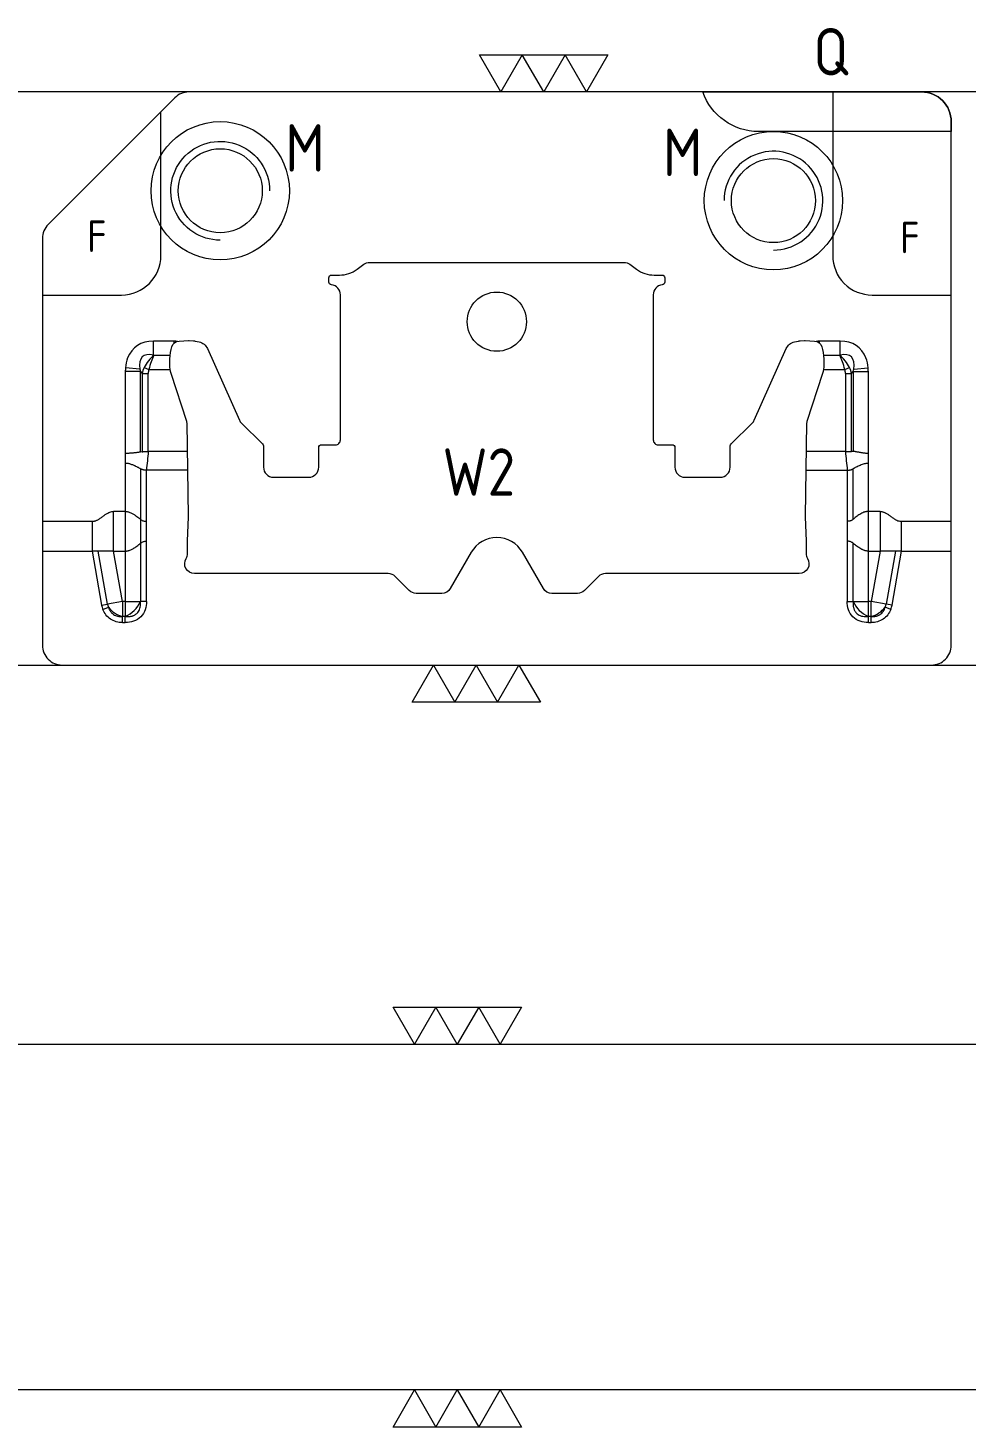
# Model space of a CAD drawing. Header units: millimetres. Extents: x 102521 to 102970, y 653 to 942.
# Drawn here: x 102758.4 to 102853.4, y 799.6 to 941.2 of the extents above; entities that cross this region are included whole.
import ezdxf
from ezdxf.enums import TextEntityAlignment as Align

# ---------------------------------------------------------------- set-up
doc = ezdxf.new("R2010")
doc.units = ezdxf.units.MM
doc.linetypes.add('$TD_AUDIT_GENERATED_(575F8F)', pattern=[0])
doc.linetypes.add('HIDDEN', pattern=[0])
for name, color, linetype in [('DIE_P', 2, 'Continuous'), ('DIE_P_O', 1, '$TD_AUDIT_GENERATED_(575F8F)'), ('DIM', 4, 'Continuous'), ('PRESS', 3, 'Continuous'), ('TEXT', 4, 'Continuous')]:
    doc.layers.add(name, color=color, linetype=linetype)
doc.styles.add('gbenor', font='gbenor.shx', dxfattribs={"bigfont": 'gbcbig.shx'})
doc.styles.get("Standard").update_dxf_attribs({"font": 'txt.shx', "width": 0.85, "bigfont": 'ctxt.shx'})
doc.dimstyles.new('T-2-WX', dxfattribs={"dimtxt": 2, "dimasz": 2, "dimexe": 0.5, "dimexo": 0.5, "dimgap": 0.5, "dimtad": 1, "dimtxsty": 'Standard', "dimblk": 'OPEN30', "dimcen": 0, "dimazin": 3, "dimtfac": 1, "dimtmove": 0, "dimatfit": 3, "dimldrblk": 'OPEN30', "dimlwd": -1, "dimlwe": -1})

# ---------------------------------------------------------------- blocks, each defined once
blk = doc.blocks.new('*D7579')
at = {"layer": 'Defpoints', "color": 0}
for p in [(102653.87, 934.72), (102949.87, 876.72), (102954.87, 876.72)]:
    blk.add_point(p, dxfattribs=at)
at = {"layer": 'DIM', "color": 0}
blk.add_line((102950.37, 876.72), (102958.12, 876.72), dxfattribs=at)
at = {"layer": 'DIM', "color": 0, "lineweight": 5, "insert": (102956.74, 878.22), "char_height": 2, "attachment_point": 5}
blk.add_mtext('58', dxfattribs=at)
blk = doc.blocks.new('_Open30')
blk = doc.blocks.new('*D7582')
at = {"layer": 'Defpoints', "color": 0}
for p in [(102653.87, 934.72), (102949.87, 876.72), (102949.87, 871.72)]:
    blk.add_point(p, dxfattribs=at)
at = {"layer": 'DIM', "color": 0}
blk.add_line((102949.87, 876.22), (102949.87, 866.85), dxfattribs=at)
at = {"layer": 'DIM', "color": 0, "lineweight": 5, "insert": (102948.37, 869.04), "char_height": 2, "attachment_point": 5, "rotation": 90}
blk.add_mtext('296', dxfattribs=at)

msp = doc.modelspace()

# ---------------------------------------------------------------- linework, layer by layer
at = {"layer": 'DIE_P', "linetype": 'Continuous', "lineweight": 5}
for p, q in [((102772.867, 909.501), (102771.104, 909.501)), ((102771.104, 908.087), (102771.104, 909.501)), ((102772.867, 909.501), (102771.104, 909.501)), ((102771.104, 908.087), (102771.104, 909.501)), ((102773.196, 909.501), (102772.867, 909.501)), ((102773.196, 909.501), (102772.867, 909.501)), ((102773.196, 909.3), (102773.196, 909.501)), ((102773.196, 909.3), (102773.196, 909.501)), ((102838.867, 909.501), (102838.538, 909.501)), ((102838.538, 909.3), (102838.538, 909.501)), ((102838.867, 909.501), (102838.538, 909.501)), ((102838.538, 909.3), (102838.538, 909.501)), ((102840.629, 909.501), (102838.867, 909.501)), ((102840.629, 909.501), (102838.867, 909.501)), ((102840.629, 908.087), (102840.629, 909.501)), ((102840.629, 908.087), (102840.629, 909.501)), ((102771.104, 908.087), (102772.79, 908.087)), ((102771.13, 908.056), (102771.104, 908.087)), ((102771.104, 908.087), (102772.79, 908.087)), ((102771.13, 908.056), (102771.104, 908.087)), ((102772.786, 908.056), (102771.13, 908.056)), ((102772.786, 908.056), (102771.13, 908.056)), ((102838.944, 908.087), (102840.629, 908.087)), ((102838.944, 908.087), (102840.629, 908.087)), ((102840.604, 908.056), (102838.947, 908.056)), ((102840.604, 908.056), (102838.947, 908.056)), ((102840.629, 908.087), (102840.604, 908.056)), ((102840.629, 908.087), (102840.604, 908.056)), ((102768.256, 906.415), (102768.256, 898.134)), ((102769.788, 906.415), (102768.256, 906.415)), ((102768.256, 906.415), (102768.256, 898.134)), ((102769.788, 906.415), (102768.256, 906.415)), ((102769.738, 906.677), (102768.272, 906.801)), ((102769.738, 906.677), (102768.272, 906.801)), ((102769.788, 898.278), (102769.788, 906.415)), ((102769.788, 906.415), (102769.957, 906.213)), ((102769.788, 898.278), (102769.788, 906.415)), ((102769.788, 906.415), (102769.957, 906.213)), ((102770.16, 906.838), (102770.647, 906.642)), ((102770.16, 906.838), (102770.647, 906.642)), ((102770.647, 906.642), (102772.794, 906.642)), ((102770.647, 906.642), (102772.794, 906.642)), ((102838.94, 906.642), (102841.087, 906.642)), ((102838.94, 906.642), (102841.087, 906.642)), ((102841.087, 906.642), (102841.573, 906.838)), ((102841.087, 906.642), (102841.573, 906.838)), ((102841.776, 906.213), (102841.945, 906.415)), ((102841.776, 906.213), (102841.945, 906.415)), ((102841.945, 906.415), (102843.478, 906.415)), ((102841.945, 906.415), (102841.945, 898.336)), ((102841.945, 906.415), (102843.478, 906.415)), ((102841.945, 906.415), (102841.945, 898.336)), ((102841.995, 906.677), (102843.462, 906.801)), ((102841.995, 906.677), (102843.462, 906.801)), ((102843.478, 898.134), (102843.478, 906.415)), ((102843.478, 898.134), (102843.478, 906.415)), ((102769.957, 906.213), (102769.957, 898.306)), ((102769.957, 906.213), (102770.57, 906.213)), ((102769.957, 906.213), (102769.957, 898.306)), ((102769.957, 906.213), (102770.57, 906.213)), ((102770.57, 898.346), (102770.57, 906.213)), ((102770.57, 898.346), (102770.57, 906.213)), ((102841.163, 906.213), (102841.776, 906.213)), ((102841.163, 906.213), (102841.163, 898.346)), ((102841.163, 906.213), (102841.776, 906.213)), ((102841.163, 906.213), (102841.163, 898.346)), ((102841.776, 898.346), (102841.776, 906.213)), ((102841.776, 898.346), (102841.776, 906.213)), ((102768.256, 898.134), (102768.256, 897.134)), ((102768.256, 898.134), (102768.256, 897.134)), ((102769.957, 898.306), (102769.788, 898.278)), ((102769.957, 898.306), (102769.788, 898.278)), ((102841.945, 898.336), (102841.776, 898.346)), ((102841.945, 898.336), (102841.776, 898.346)), ((102843.478, 897.134), (102843.478, 898.134)), ((102843.478, 897.134), (102843.478, 898.134)), ((102768.256, 897.134), (102768.256, 892.262)), ((102768.256, 897.134), (102768.256, 892.262)), ((102769.788, 896.588), (102769.788, 891.477)), ((102769.788, 896.588), (102769.788, 891.477)), ((102770.401, 891.262), (102770.401, 896.434)), ((102770.401, 891.262), (102770.401, 896.434)), ((102841.333, 896.434), (102841.333, 891.262)), ((102841.333, 896.434), (102841.333, 891.262)), ((102841.946, 891.477), (102841.946, 896.588)), ((102841.946, 891.477), (102841.946, 896.588)), ((102843.478, 892.262), (102843.478, 897.134)), ((102843.478, 892.262), (102843.478, 897.134)), ((102767.065, 888.252), (102767.065, 892.262)), ((102768.256, 892.262), (102767.065, 892.262)), ((102767.065, 888.252), (102767.065, 892.262)), ((102768.256, 892.262), (102767.065, 892.262)), ((102768.256, 892.262), (102768.256, 888.252)), ((102768.256, 892.262), (102768.256, 888.252)), ((102844.668, 892.262), (102843.478, 892.262)), ((102843.478, 888.252), (102843.478, 892.262)), ((102844.668, 892.262), (102843.478, 892.262)), ((102843.478, 888.252), (102843.478, 892.262)), ((102844.668, 892.262), (102844.668, 888.252)), ((102844.668, 892.262), (102844.668, 888.252)), ((102764.887, 891.262), (102759.867, 891.262)), ((102764.887, 891.262), (102760.867, 891.262)), ((102769.788, 891.477), (102769.788, 889.037)), ((102769.788, 891.477), (102769.788, 889.037)), ((102770.401, 889.252), (102770.401, 891.262)), ((102770.401, 889.252), (102770.401, 891.262)), ((102841.333, 891.262), (102841.333, 889.252)), ((102841.333, 891.262), (102841.333, 889.252)), ((102851.867, 891.262), (102846.846, 891.262)), ((102759.867, 888.252), (102764.887, 888.252)), ((102760.867, 888.252), (102764.887, 888.252)), ((102764.887, 888.252), (102765.85, 882.791)), ((102764.887, 888.252), (102765.85, 882.791)), ((102766.454, 882.897), (102765.512, 888.24)), ((102766.454, 882.897), (102765.512, 888.24)), ((102767.962, 883.163), (102767.065, 888.252)), ((102767.065, 888.252), (102768.256, 888.252)), ((102767.962, 883.163), (102767.065, 888.252)), ((102767.065, 888.252), (102768.256, 888.252)), ((102768.256, 888.252), (102768.256, 883.163)), ((102768.256, 888.252), (102768.256, 883.163)), ((102769.788, 889.037), (102769.788, 883.163)), ((102769.788, 889.037), (102769.788, 883.163)), ((102770.401, 883.163), (102770.401, 889.252)), ((102770.401, 883.163), (102770.401, 889.252)), ((102841.333, 889.252), (102841.333, 883.163)), ((102841.333, 889.252), (102841.333, 883.163)), ((102841.946, 883.163), (102841.946, 889.037)), ((102841.946, 883.163), (102841.946, 889.037)), ((102843.478, 888.252), (102844.668, 888.252)), ((102843.478, 883.163), (102843.478, 888.252)), ((102843.478, 888.252), (102844.668, 888.252)), ((102843.478, 883.163), (102843.478, 888.252)), ((102844.668, 888.252), (102843.771, 883.163)), ((102844.668, 888.252), (102843.771, 883.163)), ((102846.222, 888.24), (102845.28, 882.897)), ((102846.222, 888.24), (102845.28, 882.897)), ((102845.883, 882.791), (102846.846, 888.252)), ((102845.883, 882.791), (102846.846, 888.252)), ((102846.846, 888.252), (102851.867, 888.252)), ((102765.85, 882.791), (102766.454, 882.897)), ((102765.85, 882.791), (102766.454, 882.897)), ((102765.978, 882.35), (102766.545, 882.582)), ((102765.978, 882.35), (102766.545, 882.582)), ((102767.962, 883.163), (102766.454, 882.897)), ((102767.962, 883.163), (102766.454, 882.897)), ((102768.256, 883.163), (102767.962, 883.163)), ((102767.962, 883.163), (102767.962, 881.631)), ((102768.256, 883.163), (102767.962, 883.163)), ((102767.962, 883.163), (102767.962, 881.631)), ((102768.256, 883.163), (102769.788, 883.163)), ((102768.256, 883.163), (102768.256, 881.631)), ((102768.256, 883.163), (102769.788, 883.163)), ((102768.256, 883.163), (102768.256, 881.631)), ((102770.401, 883.163), (102769.788, 883.163)), ((102770.401, 883.163), (102769.788, 883.163)), ((102770.401, 883.163), (102769.788, 883.163)), ((102770.401, 883.163), (102769.788, 883.163)), ((102770.401, 883.163), (102770.401, 883.163)), ((102770.401, 883.163), (102770.401, 883.163)), ((102841.333, 883.163), (102841.946, 883.163)), ((102841.333, 883.163), (102841.333, 883.163)), ((102841.333, 883.163), (102841.946, 883.163)), ((102841.333, 883.163), (102841.946, 883.163)), ((102841.333, 883.163), (102841.333, 883.163)), ((102841.333, 883.163), (102841.946, 883.163)), ((102841.946, 883.163), (102843.478, 883.163)), ((102841.946, 883.163), (102843.478, 883.163)), ((102843.771, 883.163), (102843.478, 883.163)), ((102843.478, 881.631), (102843.478, 883.163)), ((102843.771, 883.163), (102843.478, 883.163)), ((102843.478, 881.631), (102843.478, 883.163)), ((102845.28, 882.897), (102843.771, 883.163)), ((102843.771, 881.631), (102843.771, 883.163)), ((102845.28, 882.897), (102843.771, 883.163)), ((102843.771, 881.631), (102843.771, 883.163)), ((102845.756, 882.35), (102845.189, 882.582)), ((102845.756, 882.35), (102845.189, 882.582)), ((102845.883, 882.791), (102845.28, 882.897)), ((102845.883, 882.791), (102845.28, 882.897)), ((102768.256, 881.631), (102767.962, 881.631)), ((102767.962, 881.018), (102767.962, 881.631)), ((102767.962, 881.018), (102767.962, 881.631)), ((102768.256, 881.631), (102767.962, 881.631)), ((102767.962, 881.018), (102767.962, 881.631)), ((102767.962, 881.018), (102767.962, 881.631)), ((102767.962, 881.018), (102768.256, 881.018)), ((102767.962, 881.018), (102768.256, 881.018)), ((102768.256, 881.018), (102768.256, 881.631)), ((102768.256, 881.018), (102768.256, 881.631)), ((102768.256, 881.018), (102768.256, 881.631)), ((102768.256, 881.018), (102768.256, 881.631)), ((102768.256, 881.018), (102768.256, 881.018)), ((102768.256, 881.018), (102768.256, 881.018)), ((102843.477, 881.018), (102843.477, 881.631)), ((102843.477, 881.018), (102843.477, 881.631)), ((102843.477, 881.018), (102843.478, 881.018)), ((102843.477, 881.018), (102843.478, 881.018)), ((102843.771, 881.631), (102843.478, 881.631)), ((102843.478, 881.018), (102843.478, 881.631)), ((102843.478, 881.018), (102843.478, 881.631)), ((102843.771, 881.631), (102843.478, 881.631)), ((102843.478, 881.018), (102843.771, 881.018)), ((102843.478, 881.018), (102843.771, 881.018)), ((102843.771, 881.018), (102843.771, 881.631)), ((102843.771, 881.018), (102843.771, 881.631)), ((102843.772, 881.018), (102843.772, 881.631)), ((102843.772, 881.018), (102843.772, 881.631))]:
    msp.add_line(p, q, dxfattribs=at)
at = {"layer": 'DIE_P', "color": 1, "linetype": 'Continuous', "lineweight": 5, "ltscale": 10}
msp.add_lwpolyline([(102759.867, 919.894), (102759.867, 878.722, 0.4142136), (102761.867, 876.722), (102849.867, 876.722, 0.4142136), (102851.867, 878.722), (102851.867, 931.722, 0.4142136), (102848.867, 934.722), (102774.695, 934.722, 0.1989124), (102773.281, 934.137), (102760.452, 921.308, 0.1989124)], format="xyb", close=True, dxfattribs=at)
at = {"layer": 'DIE_P', "color": 7, "lineweight": 5}
msp.add_lwpolyline([(102826.709, 934.722), (102848.867, 934.722, -0.4142136), (102851.867, 931.722), (102851.867, 930.719), (102832.367, 930.719, -0.318007)], format="xyb", close=True, dxfattribs=at)
at = {"layer": 'DIE_P', "color": 94, "linetype": 'Continuous', "lineweight": 5}
for points in [[(102851.867, 914.171), (102851.867, 931.722, 0.4142136), (102848.867, 934.722), (102839.867, 934.722), (102839.867, 918.171, 0.4142136), (102843.867, 914.171), (102851.867, 914.171)], [(102759.867, 914.171), (102767.867, 914.171, 0.4142135), (102771.867, 918.171), (102771.867, 932.722), (102760.452, 921.308, 0.1989124), (102759.867, 919.894), (102759.867, 914.171)]]:
    msp.add_lwpolyline(points, format="xyb", dxfattribs=at)
at = {"layer": 'DIE_P', "lineweight": 5}
for points in [[(102777.867, 919.722, -2.4142136), (102782.867, 924.722)], [(102833.867, 918.722, 2.4142136), (102828.867, 923.722)]]:
    msp.add_lwpolyline(points, format="xyb", dxfattribs=at)
at = {"layer": 'DIE_P', "color": 1, "lineweight": 5}
msp.add_lwpolyline([(102824.897, 895.732), (102828.485, 895.732, 0.4142136), (102829.485, 896.732), (102829.485, 898.899, -0.2021422), (102829.576, 899.114), (102831.714, 901.2, 0.0944881), (102831.929, 901.507), (102835.169, 908.745, -0.234761), (102835.994, 909.424), (102836.393, 909.516, -0.0479446), (102836.583, 909.541), (102837.006, 909.556, -0.0220851), (102837.094, 909.556), (102838.042, 909.506, -0.3146638), (102838.765, 908.942, -0.0658431), (102838.972, 907.718, -0.0208931), (102838.983, 907.086, -0.0728044), (102838.837, 906.23), (102837.255, 901.356, 0.07437), (102837.231, 901.211), (102837.07, 891.774, 0.0139664), (102837.071, 891.718), (102837.167, 889.252), (102837.167, 888.026, 0.1395991), (102837.317, 887.499, -0.5878017), (102836.467, 885.972), (102816.858, 885.972, 0.1989124), (102816.151, 885.679), (102814.737, 884.265, -0.1989124), (102814.03, 883.972), (102811.444, 883.972, -0.2679492), (102810.578, 884.472), (102808.465, 888.133, 0.5773503), (102803.269, 888.133), (102801.155, 884.472, -0.2679492), (102800.289, 883.972), (102797.704, 883.972, -0.1989124), (102796.996, 884.265), (102795.582, 885.679, 0.1989124), (102794.875, 885.972), (102775.267, 885.972, -0.5878017), (102774.417, 887.499, 0.1395991), (102774.567, 888.026), (102774.567, 889.252), (102774.663, 891.718, 0.0139664), (102774.663, 891.774), (102774.503, 901.211, 0.07437), (102774.478, 901.356), (102772.896, 906.23, -0.0728044), (102772.75, 907.086, -0.0208931), (102772.762, 907.718, -0.0658431), (102772.969, 908.942, -0.3146638), (102773.691, 909.506), (102774.639, 909.556, -0.0220851), (102774.727, 909.556), (102775.151, 909.541, -0.0479446), (102775.34, 909.516), (102775.739, 909.424, -0.234761), (102776.564, 908.745), (102779.805, 901.507, 0.0944881), (102780.019, 901.2), (102782.158, 899.114, -0.2021422), (102782.248, 898.899), (102782.248, 896.732, 0.4142136), (102783.248, 895.732), (102786.836, 895.732, 0.4142136), (102787.836, 896.732), (102787.836, 898.714, -0.4154048), (102788.137, 899.014), (102789.529, 899.008, 0.4154048), (102790.031, 899.508), (102790.031, 914.194, 0.3862733), (102789.127, 915.189, -0.3862733), (102788.856, 915.488), (102788.856, 915.894, -0.4146128), (102789.156, 916.194), (102789.931, 916.193, 0.1602172), (102791.713, 916.776), (102792.396, 917.278, -0.1598678), (102792.988, 917.472), (102818.745, 917.472, -0.1598678), (102819.338, 917.278), (102820.021, 916.776, 0.1602172), (102821.802, 916.193), (102822.577, 916.194, -0.4146128), (102822.878, 915.894), (102822.878, 915.488, -0.3862733), (102822.607, 915.189, 0.3862733), (102821.703, 914.194), (102821.703, 899.508, 0.4154048), (102822.205, 899.008), (102823.596, 899.014, -0.4154048), (102823.897, 898.714), (102823.897, 896.732, 0.4142136)], format="xyb", close=True, dxfattribs=at)
at = {"layer": 'DIE_P', "linetype": 'Continuous', "lineweight": 5, "flags": 128}
for points in [[(102767.962, 881.631), (102767.962, 881.631), (102767.962, 881.631), (102767.962, 881.631), (102767.962, 881.631), (102767.962, 881.631), (102767.962, 881.631), (102767.962, 881.631), (102767.962, 881.631)], [(102767.962, 881.631), (102767.962, 881.631), (102767.962, 881.631), (102767.962, 881.631), (102767.962, 881.631), (102767.962, 881.631), (102767.962, 881.631), (102767.962, 881.631), (102767.962, 881.631)], [(102767.962, 881.018), (102767.962, 881.018), (102767.962, 881.018), (102767.962, 881.018), (102767.962, 881.018), (102767.962, 881.018), (102767.962, 881.018), (102767.962, 881.018), (102767.962, 881.018)], [(102767.962, 881.018), (102767.962, 881.018), (102767.962, 881.018), (102767.962, 881.018), (102767.962, 881.018), (102767.962, 881.018), (102767.962, 881.018), (102767.962, 881.018), (102767.962, 881.018)], [(102843.772, 881.631), (102843.771, 881.631), (102843.771, 881.631), (102843.771, 881.631), (102843.771, 881.631), (102843.771, 881.631), (102843.771, 881.631), (102843.771, 881.631), (102843.771, 881.631)], [(102843.772, 881.631), (102843.771, 881.631), (102843.771, 881.631), (102843.771, 881.631), (102843.771, 881.631), (102843.771, 881.631), (102843.771, 881.631), (102843.771, 881.631), (102843.771, 881.631)], [(102843.771, 881.018), (102843.771, 881.018), (102843.771, 881.018), (102843.771, 881.018), (102843.771, 881.018), (102843.771, 881.018), (102843.772, 881.018), (102843.772, 881.018), (102843.772, 881.018)], [(102843.771, 881.018), (102843.771, 881.018), (102843.771, 881.018), (102843.771, 881.018), (102843.771, 881.018), (102843.771, 881.018), (102843.772, 881.018), (102843.772, 881.018), (102843.772, 881.018)]]:
    msp.add_lwpolyline(points, dxfattribs=at)
at = {"layer": 'DIE_P', "color": 4, "lineweight": 5}
for points in [[(102808.362, 842.096), (102806.197, 838.346), (102804.032, 842.096), (102801.867, 838.346), (102799.702, 842.096), (102797.537, 838.346), (102795.372, 842.096), (102808.362, 842.096)], [(102795.372, 799.596), (102797.537, 803.346), (102799.702, 799.596), (102801.867, 803.346), (102804.032, 799.596), (102806.197, 803.346), (102808.362, 799.596), (102795.372, 799.596)]]:
    msp.add_lwpolyline(points, close=True, dxfattribs=at)
at = {"layer": 'DIE_P', "linetype": 'Continuous', "lineweight": 5, "ltscale": 10}
for centre in [(102777.867, 924.722), (102833.867, 923.722)]:
    msp.add_circle(centre, 7, dxfattribs=at)
at = {"layer": 'DIE_P', "lineweight": 5}
for centre in [(102777.867, 924.722), (102833.867, 923.722)]:
    msp.add_circle(centre, 4.25, dxfattribs=at)
at = {"layer": 'DIE_P', "linetype": 'Continuous', "lineweight": 5}
for centre, radius, start, end in [((102767.962, 883.163), 2.145, 190, 202.29086), ((102767.962, 883.163), 2.145, 190, 202.29086), ((102767.962, 883.163), 1.532, 190, 202.29086), ((102767.962, 883.163), 1.532, 190, 202.29086), ((102768.718, 884.289), 2.764, 218.1539, 254.12122), ((102768.718, 884.289), 2.764, 218.1539, 254.12122), ((102767.092, 884.327), 2.936, 293.35432, 336.64568), ((102767.092, 884.327), 2.936, 293.35432, 336.64568), ((102844.641, 884.327), 2.936, 203.35432, 246.64568), ((102844.641, 884.327), 2.936, 203.35432, 246.64568), ((102843.015, 884.289), 2.764, 285.87878, 321.8461), ((102843.015, 884.289), 2.764, 285.87878, 321.8461), ((102843.771, 883.163), 1.532, 337.70914, 350), ((102843.771, 883.163), 1.532, 337.70914, 350), ((102843.771, 883.163), 2.145, 337.70914, 350), ((102843.771, 883.163), 2.145, 337.70914, 350)]:
    msp.add_arc(centre, radius, start, end, dxfattribs=at)
for centre, major_axis, ratio, start_param, end_param in [((102773.478, 903.844), (-4.228, 5.039), 0.6081204, 5.8113526, 6.6074799), ((102773.478, 903.844), (-4.228, 5.039), 0.6081204, 5.8113526, 6.6074799), ((102773.92, 903.703), (-1.428, 5.712), 0.6963155, 6.0299716, 6.1108729), ((102773.92, 903.703), (-1.428, 5.712), 0.6963155, 6.0299716, 6.1108729), ((102837.813, 903.703), (-1.428, -5.712), 0.6963155, 3.313905, 3.3948064), ((102837.813, 903.703), (-1.428, -5.712), 0.6963155, 3.313905, 3.3948064), ((102838.256, 903.844), (4.228, 5.039), 0.6081204, 5.9588907, 6.755018), ((102838.256, 903.844), (4.228, 5.039), 0.6081204, 5.9588907, 6.755018), ((102773.478, 903.844), (-4.228, 5.039), 0.6081204, 0.3242946, 0.5489452), ((102773.478, 903.844), (-4.228, 5.039), 0.6081204, 0.3242946, 0.5489452), ((102773.478, 903.844), (-3.446, 4.107), 0.3730366, 5.8113526, 6.8321306), ((102773.478, 903.844), (-3.446, 4.107), 0.3730366, 5.8113526, 6.8321306), ((102771.13, 906.642), (1.124, 1.742), 0.4511378, 0.960352, 1.7457502), ((102771.13, 906.642), (1.124, 1.742), 0.4511378, 0.960352, 1.7457502), ((102771.13, 906.642), (0.51, 1.997), 0.22754, 0.8435026, 1.6289008), ((102771.13, 906.642), (0.51, 1.997), 0.22754, 0.8435026, 1.6289008), ((102840.604, 906.642), (-1.124, 1.742), 0.4511378, 4.5374351, 5.3228333), ((102840.604, 906.642), (-0.51, 1.997), 0.22754, 4.6542846, 5.4396827), ((102840.604, 906.642), (-1.124, 1.742), 0.4511378, 4.5374351, 5.3228333), ((102840.604, 906.642), (-0.51, 1.997), 0.22754, 4.6542846, 5.4396827), ((102838.256, 903.844), (3.446, 4.107), 0.3730366, 5.7342401, 6.755018), ((102838.256, 903.844), (3.446, 4.107), 0.3730366, 5.7342401, 6.755018), ((102838.256, 903.844), (4.228, 5.039), 0.6081204, 5.7342401, 5.9588907), ((102838.256, 903.844), (4.228, 5.039), 0.6081204, 5.7342401, 5.9588907), ((102773.478, 903.844), (-4.228, 5.039), 0.6081204, 0.5489452, 0.627131), ((102773.478, 903.844), (-4.228, 5.039), 0.6081204, 0.5489452, 0.627131), ((102773.478, 903.844), (-3.446, 4.107), 0.3730366, 0.5489452, 0.627131), ((102773.478, 903.844), (-3.446, 4.107), 0.3730366, 0.5489452, 0.627131), ((102772.137, 905.442), (-1.581, 1.884), 0.8130776, 0.3135655, 0.627131), ((102772.137, 905.442), (-1.581, 1.884), 0.8130776, 0.3135655, 0.627131), ((102772.137, 905.442), (-1.268, 1.512), 0.6081204, 0.3135655, 0.627131), ((102772.137, 905.442), (-1.268, 1.512), 0.6081204, 0.3135655, 0.627131), ((102839.597, 905.442), (1.268, 1.512), 0.6081204, 5.6560543, 5.9696198), ((102839.597, 905.442), (1.268, 1.512), 0.6081204, 5.6560543, 5.9696198), ((102839.597, 905.442), (1.581, 1.884), 0.8130776, 5.6560543, 5.9696198), ((102839.597, 905.442), (1.581, 1.884), 0.8130776, 5.6560543, 5.9696198), ((102838.256, 903.844), (3.446, 4.107), 0.3730366, 5.6560543, 5.7342401), ((102838.256, 903.844), (3.446, 4.107), 0.3730366, 5.6560543, 5.7342401), ((102838.256, 903.844), (4.228, 5.039), 0.6081204, 5.6560543, 5.7342401), ((102838.256, 903.844), (4.228, 5.039), 0.6081204, 5.6560543, 5.7342401)]:
    msp.add_ellipse(centre, major_axis=major_axis, ratio=ratio, start_param=start_param, end_param=end_param, dxfattribs=at)
for points, knots in [([(102769.788, 898.278), (102769.757, 898.273), (102769.694, 898.262), (102769.59, 898.246), (102769.479, 898.23), (102769.36, 898.214), (102769.234, 898.198), (102769.103, 898.183), (102768.967, 898.169), (102768.828, 898.158), (102768.686, 898.148), (102768.542, 898.14), (102768.399, 898.135), (102768.303, 898.134), (102768.256, 898.134)], [0, 0, 0, 0, 0.0813341, 0.1637988, 0.2471599, 0.3311828, 0.4156343, 0.500283, 0.5849014, 0.6692666, 0.7531623, 0.8363801, 0.9187214, 1, 1, 1, 1]), ([(102769.788, 898.278), (102769.757, 898.273), (102769.694, 898.262), (102769.59, 898.246), (102769.479, 898.23), (102769.36, 898.214), (102769.234, 898.198), (102769.103, 898.183), (102768.967, 898.169), (102768.828, 898.158), (102768.686, 898.148), (102768.542, 898.14), (102768.399, 898.135), (102768.303, 898.134), (102768.256, 898.134)], [0, 0, 0, 0, 0.0813341, 0.1637988, 0.2471599, 0.3311828, 0.4156343, 0.500283, 0.5849014, 0.6692666, 0.7531623, 0.8363801, 0.9187214, 1, 1, 1, 1]), ([(102769.957, 898.306), (102769.977, 898.309), (102770.016, 898.316), (102770.084, 898.324), (102770.157, 898.331), (102770.234, 898.336), (102770.315, 898.341), (102770.399, 898.344), (102770.484, 898.346), (102770.542, 898.346), (102770.57, 898.346)], [0, 0, 0, 0, 0.1276097, 0.2544259, 0.3804722, 0.5057721, 0.6303501, 0.7542306, 0.8774388, 1, 1, 1, 1]), ([(102769.957, 898.306), (102769.977, 898.309), (102770.016, 898.316), (102770.084, 898.324), (102770.157, 898.331), (102770.234, 898.336), (102770.315, 898.341), (102770.399, 898.344), (102770.484, 898.346), (102770.542, 898.346), (102770.57, 898.346)], [0, 0, 0, 0, 0.1276097, 0.2544259, 0.3804722, 0.5057721, 0.6303501, 0.7542306, 0.8774388, 1, 1, 1, 1]), ([(102841.163, 898.346), (102841.28, 898.346), (102841.396, 898.346), (102841.607, 898.346), (102841.701, 898.346), (102841.776, 898.346)], [0, 0, 0, 0, 0.5, 0.5, 1, 1, 1, 1]), ([(102841.163, 898.346), (102841.28, 898.346), (102841.396, 898.346), (102841.607, 898.346), (102841.701, 898.346), (102841.776, 898.346)], [0, 0, 0, 0, 0.5, 0.5, 1, 1, 1, 1]), ([(102843.478, 898.134), (102843.434, 898.135), (102843.345, 898.136), (102843.213, 898.145), (102843.081, 898.158), (102842.949, 898.175), (102842.82, 898.195), (102842.694, 898.216), (102842.57, 898.238), (102842.452, 898.26), (102842.338, 898.281), (102842.23, 898.301), (102842.128, 898.317), (102842.032, 898.33), (102841.974, 898.334), (102841.945, 898.336)], [0, 0, 0, 0, 0.0749041, 0.1506816, 0.2272698, 0.3045511, 0.3823667, 0.4605277, 0.5388264, 0.6170462, 0.6949712, 0.7723962, 0.8491368, 0.9250408, 1, 1, 1, 1]), ([(102843.478, 898.134), (102843.434, 898.135), (102843.345, 898.136), (102843.213, 898.145), (102843.081, 898.158), (102842.949, 898.175), (102842.82, 898.195), (102842.694, 898.216), (102842.57, 898.238), (102842.452, 898.26), (102842.338, 898.281), (102842.23, 898.301), (102842.128, 898.317), (102842.032, 898.33), (102841.974, 898.334), (102841.945, 898.336)], [0, 0, 0, 0, 0.0749041, 0.1506816, 0.2272698, 0.3045511, 0.3823667, 0.4605277, 0.5388264, 0.6170462, 0.6949712, 0.7723962, 0.8491368, 0.9250408, 1, 1, 1, 1]), ([(102769.788, 896.588), (102769.764, 896.601), (102769.714, 896.63), (102769.629, 896.677), (102769.53, 896.728), (102769.402, 896.793), (102769.271, 896.855), (102769.086, 896.938), (102768.91, 897.01), (102768.714, 897.071), (102768.564, 897.107), (102768.413, 897.129), (102768.308, 897.132), (102768.256, 897.134)], [0, 0, 0, 0, 0.0632332, 0.133321, 0.2102658, 0.2940694, 0.4185794, 0.4826754, 0.6603513, 0.7489851, 0.8288036, 0.9151757, 1, 1, 1, 1]), ([(102769.788, 896.588), (102769.764, 896.601), (102769.714, 896.63), (102769.629, 896.677), (102769.53, 896.728), (102769.402, 896.793), (102769.271, 896.855), (102769.086, 896.938), (102768.91, 897.01), (102768.714, 897.071), (102768.564, 897.107), (102768.413, 897.129), (102768.308, 897.132), (102768.256, 897.134)], [0, 0, 0, 0, 0.0632332, 0.133321, 0.2102658, 0.2940694, 0.4185794, 0.4826754, 0.6603513, 0.7489851, 0.8288036, 0.9151757, 1, 1, 1, 1]), ([(102770.401, 896.434), (102770.374, 896.434), (102770.32, 896.435), (102770.24, 896.442), (102770.162, 896.452), (102770.086, 896.466), (102770.013, 896.485), (102769.945, 896.507), (102769.884, 896.533), (102769.832, 896.559), (102769.802, 896.578), (102769.788, 896.588)], [0, 0, 0, 0, 0.11202386, 0.22431757, 0.33716862, 0.45086028, 0.56566959, 0.68186561, 0.79970788, 0.9006076, 1, 1, 1, 1]), ([(102770.401, 896.434), (102770.374, 896.434), (102770.32, 896.435), (102770.24, 896.442), (102770.162, 896.452), (102770.086, 896.466), (102770.013, 896.485), (102769.945, 896.507), (102769.884, 896.533), (102769.832, 896.559), (102769.802, 896.578), (102769.788, 896.588)], [0, 0, 0, 0, 0.11202386, 0.22431757, 0.33716862, 0.45086028, 0.56566959, 0.68186561, 0.79970788, 0.9006076, 1, 1, 1, 1]), ([(102841.333, 896.434), (102841.36, 896.434), (102841.416, 896.435), (102841.497, 896.442), (102841.577, 896.453), (102841.655, 896.468), (102841.729, 896.487), (102841.804, 896.513), (102841.878, 896.545), (102841.923, 896.574), (102841.946, 896.588)], [0, 0, 0, 0, 0.1149556, 0.2301026, 0.3457498, 0.4622019, 0.5797576, 0.698707, 0.8485565, 1, 1, 1, 1]), ([(102841.333, 896.434), (102841.36, 896.434), (102841.416, 896.435), (102841.497, 896.442), (102841.577, 896.453), (102841.655, 896.468), (102841.729, 896.487), (102841.804, 896.513), (102841.878, 896.545), (102841.923, 896.574), (102841.946, 896.588)], [0, 0, 0, 0, 0.1149556, 0.2301026, 0.3457498, 0.4622019, 0.5797576, 0.698707, 0.8485565, 1, 1, 1, 1]), ([(102843.478, 897.134), (102843.442, 897.133), (102843.37, 897.132), (102843.261, 897.12), (102843.151, 897.102), (102843.014, 897.07), (102842.839, 897.014), (102842.636, 896.934), (102842.433, 896.842), (102842.244, 896.75), (102842.1, 896.674), (102842.008, 896.624), (102841.967, 896.6), (102841.95, 896.591), (102841.946, 896.588)], [0, 0, 0, 0, 0.0581256, 0.1175628, 0.1785596, 0.2413457, 0.3511731, 0.4880866, 0.6200279, 0.7557932, 0.8906465, 0.9556664, 0.987156, 1, 1, 1, 1]), ([(102843.478, 897.134), (102843.442, 897.133), (102843.37, 897.132), (102843.261, 897.12), (102843.151, 897.102), (102843.014, 897.07), (102842.839, 897.014), (102842.636, 896.934), (102842.433, 896.842), (102842.244, 896.75), (102842.1, 896.674), (102842.008, 896.624), (102841.967, 896.6), (102841.95, 896.591), (102841.946, 896.588)], [0, 0, 0, 0, 0.0581256, 0.1175628, 0.1785596, 0.2413457, 0.3511731, 0.4880866, 0.6200279, 0.7557932, 0.8906465, 0.9556664, 0.987156, 1, 1, 1, 1]), ([(102764.887, 891.262), (102764.918, 891.263), (102764.981, 891.265), (102765.076, 891.279), (102765.172, 891.3), (102765.269, 891.331), (102765.366, 891.37), (102765.473, 891.423), (102765.593, 891.492), (102765.766, 891.605), (102765.976, 891.762), (102766.186, 891.919), (102766.359, 892.033), (102766.509, 892.12), (102766.678, 892.196), (102766.873, 892.252), (102767.002, 892.259), (102767.065, 892.262)], [0, 0, 0, 0, 0.0383239, 0.0773842, 0.1174882, 0.1589199, 0.2019372, 0.2467703, 0.3054386, 0.3721189, 0.5000979, 0.6280768, 0.6945557, 0.7534253, 0.841157, 0.9226249, 1, 1, 1, 1]), ([(102764.887, 891.262), (102764.918, 891.263), (102764.981, 891.265), (102765.076, 891.279), (102765.172, 891.3), (102765.269, 891.331), (102765.366, 891.37), (102765.473, 891.423), (102765.593, 891.492), (102765.766, 891.605), (102765.976, 891.762), (102766.186, 891.919), (102766.359, 892.033), (102766.509, 892.12), (102766.678, 892.196), (102766.873, 892.252), (102767.002, 892.259), (102767.065, 892.262)], [0, 0, 0, 0, 0.0383239, 0.0773842, 0.1174882, 0.1589199, 0.2019372, 0.2467703, 0.3054386, 0.3721189, 0.5000979, 0.6280768, 0.6945557, 0.7534253, 0.841157, 0.9226249, 1, 1, 1, 1]), ([(102768.256, 892.262), (102768.283, 892.262), (102768.338, 892.261), (102768.42, 892.252), (102768.501, 892.239), (102768.603, 892.215), (102768.729, 892.173), (102768.925, 892.085), (102769.095, 891.984), (102769.273, 891.865), (102769.438, 891.751), (102769.623, 891.612), (102769.736, 891.52), (102769.788, 891.477)], [0, 0, 0, 0, 0.04246638, 0.084915, 0.12752823, 0.17048631, 0.24931779, 0.33688094, 0.51316702, 0.57343102, 0.70084728, 0.86373168, 1, 1, 1, 1]), ([(102768.256, 892.262), (102768.283, 892.262), (102768.338, 892.261), (102768.42, 892.252), (102768.501, 892.239), (102768.603, 892.215), (102768.729, 892.173), (102768.925, 892.085), (102769.095, 891.984), (102769.273, 891.865), (102769.438, 891.751), (102769.623, 891.612), (102769.736, 891.52), (102769.788, 891.477)], [0, 0, 0, 0, 0.04246638, 0.084915, 0.12752823, 0.17048631, 0.24931779, 0.33688094, 0.51316702, 0.57343102, 0.70084728, 0.86373168, 1, 1, 1, 1]), ([(102843.478, 892.262), (102843.451, 892.262), (102843.398, 892.261), (102843.319, 892.253), (102843.231, 892.239), (102843.133, 892.215), (102842.99, 892.168), (102842.817, 892.088), (102842.619, 891.972), (102842.426, 891.843), (102842.243, 891.711), (102842.105, 891.606), (102842.008, 891.529), (102841.966, 891.494), (102841.946, 891.477)], [0, 0, 0, 0, 0.04110726, 0.0819871, 0.12280399, 0.18019902, 0.24040038, 0.36012029, 0.48561624, 0.61729681, 0.75296402, 0.88796232, 0.94414157, 1, 1, 1, 1]), ([(102843.478, 892.262), (102843.451, 892.262), (102843.398, 892.261), (102843.319, 892.253), (102843.231, 892.239), (102843.133, 892.215), (102842.99, 892.168), (102842.817, 892.088), (102842.619, 891.972), (102842.426, 891.843), (102842.243, 891.711), (102842.105, 891.606), (102842.008, 891.529), (102841.966, 891.494), (102841.946, 891.477)], [0, 0, 0, 0, 0.04110726, 0.0819871, 0.12280399, 0.18019902, 0.24040038, 0.36012029, 0.48561624, 0.61729681, 0.75296402, 0.88796232, 0.94414157, 1, 1, 1, 1]), ([(102844.668, 892.262), (102844.7, 892.262), (102844.763, 892.26), (102844.857, 892.246), (102844.953, 892.224), (102845.05, 892.194), (102845.148, 892.154), (102845.255, 892.102), (102845.375, 892.033), (102845.547, 891.919), (102845.757, 891.762), (102845.968, 891.605), (102846.14, 891.492), (102846.29, 891.405), (102846.46, 891.329), (102846.654, 891.273), (102846.783, 891.266), (102846.846, 891.262)], [0, 0, 0, 0, 0.0383239, 0.0773842, 0.1174882, 0.1589199, 0.2019372, 0.2467703, 0.3054386, 0.3721189, 0.5000979, 0.6280768, 0.6945557, 0.7534253, 0.841157, 0.9226249, 1, 1, 1, 1]), ([(102844.668, 892.262), (102844.7, 892.262), (102844.763, 892.26), (102844.857, 892.246), (102844.953, 892.224), (102845.05, 892.194), (102845.148, 892.154), (102845.255, 892.102), (102845.375, 892.033), (102845.547, 891.919), (102845.757, 891.762), (102845.968, 891.605), (102846.14, 891.492), (102846.29, 891.405), (102846.46, 891.329), (102846.654, 891.273), (102846.783, 891.266), (102846.846, 891.262)], [0, 0, 0, 0, 0.0383239, 0.0773842, 0.1174882, 0.1589199, 0.2019372, 0.2467703, 0.3054386, 0.3721189, 0.5000979, 0.6280768, 0.6945557, 0.7534253, 0.841157, 0.9226249, 1, 1, 1, 1]), ([(102769.788, 891.477), (102769.8, 891.466), (102769.823, 891.444), (102769.881, 891.399), (102769.967, 891.348), (102770.094, 891.3), (102770.24, 891.268), (102770.347, 891.264), (102770.4, 891.262)], [0, 0, 0, 0, 0.0856659, 0.1703467, 0.3734482, 0.5686056, 0.7825084, 1, 1, 1, 1]), ([(102769.788, 891.477), (102769.8, 891.466), (102769.823, 891.444), (102769.881, 891.399), (102769.967, 891.348), (102770.094, 891.3), (102770.24, 891.268), (102770.347, 891.264), (102770.4, 891.262)], [0, 0, 0, 0, 0.0856659, 0.1703467, 0.3734482, 0.5686056, 0.7825084, 1, 1, 1, 1]), ([(102841.946, 891.477), (102841.932, 891.465), (102841.906, 891.44), (102841.862, 891.407), (102841.799, 891.367), (102841.711, 891.325), (102841.593, 891.289), (102841.466, 891.266), (102841.377, 891.264), (102841.333, 891.262)], [0, 0, 0, 0, 0.09527871, 0.18867951, 0.2803959, 0.46280137, 0.64210835, 0.82045154, 1, 1, 1, 1]), ([(102841.946, 891.477), (102841.932, 891.465), (102841.906, 891.44), (102841.862, 891.407), (102841.799, 891.367), (102841.711, 891.325), (102841.593, 891.289), (102841.466, 891.266), (102841.377, 891.264), (102841.333, 891.262)], [0, 0, 0, 0, 0.09527871, 0.18867951, 0.2803959, 0.46280137, 0.64210835, 0.82045154, 1, 1, 1, 1]), ([(102765.512, 888.24), (102765.497, 888.241), (102765.466, 888.244), (102765.391, 888.248), (102765.284, 888.251), (102765.145, 888.252), (102765.013, 888.252), (102764.927, 888.252), (102764.887, 888.252)], [0, 0, 0, 0, 0.09390749, 0.19456542, 0.42620571, 0.63766852, 0.82893802, 1, 1, 1, 1]), ([(102765.512, 888.24), (102765.497, 888.241), (102765.466, 888.244), (102765.391, 888.248), (102765.284, 888.251), (102765.145, 888.252), (102765.013, 888.252), (102764.927, 888.252), (102764.887, 888.252)], [0, 0, 0, 0, 0.09390749, 0.19456542, 0.42620571, 0.63766852, 0.82893802, 1, 1, 1, 1]), ([(102767.065, 888.252), (102767.016, 888.252), (102766.923, 888.252), (102766.791, 888.252), (102766.671, 888.251), (102766.565, 888.25), (102766.408, 888.248), (102766.175, 888.243), (102765.889, 888.236), (102765.686, 888.234), (102765.568, 888.237), (102765.53, 888.239), (102765.512, 888.24)], [0, 0, 0, 0, 0.0826602, 0.158299, 0.2269168, 0.2885141, 0.3430922, 0.5038851, 0.7118424, 0.9022137, 0.9533544, 1, 1, 1, 1]), ([(102767.065, 888.252), (102767.016, 888.252), (102766.923, 888.252), (102766.791, 888.252), (102766.671, 888.251), (102766.565, 888.25), (102766.408, 888.248), (102766.175, 888.243), (102765.889, 888.236), (102765.686, 888.234), (102765.568, 888.237), (102765.53, 888.239), (102765.512, 888.24)], [0, 0, 0, 0, 0.0826602, 0.158299, 0.2269168, 0.2885141, 0.3430922, 0.5038851, 0.7118424, 0.9022137, 0.9533544, 1, 1, 1, 1]), ([(102768.256, 888.252), (102768.283, 888.253), (102768.338, 888.254), (102768.42, 888.262), (102768.501, 888.276), (102768.603, 888.3), (102768.729, 888.342), (102768.925, 888.43), (102769.095, 888.531), (102769.273, 888.649), (102769.438, 888.764), (102769.623, 888.903), (102769.736, 888.995), (102769.788, 889.037)], [0, 0, 0, 0, 0.0424664, 0.084915, 0.1275282, 0.1704863, 0.2493178, 0.3368809, 0.513167, 0.573431, 0.7008473, 0.8637317, 1, 1, 1, 1]), ([(102768.256, 888.252), (102768.283, 888.253), (102768.338, 888.254), (102768.42, 888.262), (102768.501, 888.276), (102768.603, 888.3), (102768.729, 888.342), (102768.925, 888.43), (102769.095, 888.531), (102769.273, 888.649), (102769.438, 888.764), (102769.623, 888.903), (102769.736, 888.995), (102769.788, 889.037)], [0, 0, 0, 0, 0.0424664, 0.084915, 0.1275282, 0.1704863, 0.2493178, 0.3368809, 0.513167, 0.573431, 0.7008473, 0.8637317, 1, 1, 1, 1]), ([(102769.788, 889.037), (102769.8, 889.049), (102769.823, 889.071), (102769.881, 889.116), (102769.967, 889.167), (102770.094, 889.215), (102770.24, 889.247), (102770.347, 889.25), (102770.4, 889.252)], [0, 0, 0, 0, 0.0856481, 0.1703116, 0.3734217, 0.5685873, 0.7824992, 1, 1, 1, 1]), ([(102769.788, 889.037), (102769.8, 889.049), (102769.823, 889.071), (102769.881, 889.116), (102769.967, 889.167), (102770.094, 889.215), (102770.24, 889.247), (102770.347, 889.25), (102770.4, 889.252)], [0, 0, 0, 0, 0.0856481, 0.1703116, 0.3734217, 0.5685873, 0.7824992, 1, 1, 1, 1]), ([(102841.946, 889.037), (102841.932, 889.05), (102841.907, 889.074), (102841.863, 889.107), (102841.8, 889.147), (102841.712, 889.19), (102841.594, 889.226), (102841.466, 889.248), (102841.377, 889.251), (102841.333, 889.252)], [0, 0, 0, 0, 0.0947542, 0.1876572, 0.2788992, 0.4617151, 0.6414001, 0.820101, 1, 1, 1, 1]), ([(102841.946, 889.037), (102841.932, 889.05), (102841.907, 889.074), (102841.863, 889.107), (102841.8, 889.147), (102841.712, 889.19), (102841.594, 889.226), (102841.466, 889.248), (102841.377, 889.251), (102841.333, 889.252)], [0, 0, 0, 0, 0.0947542, 0.1876572, 0.2788992, 0.4617151, 0.6414001, 0.820101, 1, 1, 1, 1]), ([(102843.478, 888.252), (102843.448, 888.253), (102843.387, 888.254), (102843.297, 888.265), (102843.207, 888.281), (102843.117, 888.305), (102843.024, 888.336), (102842.927, 888.376), (102842.791, 888.442), (102842.624, 888.54), (102842.432, 888.667), (102842.249, 888.799), (102842.111, 888.904), (102842.011, 888.983), (102841.967, 889.019), (102841.946, 889.037)], [0, 0, 0, 0, 0.0464689, 0.0933494, 0.1408859, 0.1893128, 0.2388517, 0.2956135, 0.3578048, 0.4823501, 0.6130262, 0.7477481, 0.8820302, 0.9411898, 1, 1, 1, 1]), ([(102843.478, 888.252), (102843.448, 888.253), (102843.387, 888.254), (102843.297, 888.265), (102843.207, 888.281), (102843.117, 888.305), (102843.024, 888.336), (102842.927, 888.376), (102842.791, 888.442), (102842.624, 888.54), (102842.432, 888.667), (102842.249, 888.799), (102842.111, 888.904), (102842.011, 888.983), (102841.967, 889.019), (102841.946, 889.037)], [0, 0, 0, 0, 0.0464689, 0.0933494, 0.1408859, 0.1893128, 0.2388517, 0.2956135, 0.3578048, 0.4823501, 0.6130262, 0.7477481, 0.8820302, 0.9411898, 1, 1, 1, 1]), ([(102846.222, 888.24), (102846.204, 888.239), (102846.166, 888.237), (102846.047, 888.234), (102845.844, 888.236), (102845.558, 888.243), (102845.273, 888.249), (102844.984, 888.252), (102844.782, 888.252), (102844.668, 888.252)], [0, 0, 0, 0, 0.0466732, 0.0978556, 0.2882726, 0.4962573, 0.6571058, 0.8066462, 1, 1, 1, 1]), ([(102846.222, 888.24), (102846.204, 888.239), (102846.166, 888.237), (102846.047, 888.234), (102845.844, 888.236), (102845.558, 888.243), (102845.273, 888.249), (102844.984, 888.252), (102844.782, 888.252), (102844.668, 888.252)], [0, 0, 0, 0, 0.0466732, 0.0978556, 0.2882726, 0.4962573, 0.6571058, 0.8066462, 1, 1, 1, 1]), ([(102846.846, 888.252), (102846.819, 888.252), (102846.764, 888.252), (102846.678, 888.252), (102846.59, 888.252), (102846.5, 888.251), (102846.41, 888.25), (102846.333, 888.247), (102846.27, 888.244), (102846.237, 888.241), (102846.222, 888.24)], [0, 0, 0, 0, 0.11442638, 0.23608197, 0.3649657, 0.50107644, 0.64441294, 0.79497388, 0.90129949, 1, 1, 1, 1]), ([(102846.846, 888.252), (102846.819, 888.252), (102846.764, 888.252), (102846.678, 888.252), (102846.59, 888.252), (102846.5, 888.251), (102846.41, 888.25), (102846.333, 888.247), (102846.27, 888.244), (102846.237, 888.241), (102846.222, 888.24)], [0, 0, 0, 0, 0.11442638, 0.23608197, 0.3649657, 0.50107644, 0.64441294, 0.79497388, 0.90129949, 1, 1, 1, 1]), ([(102767.962, 881.018), (102767.751, 881.018), (102767.537, 881.046), (102767.13, 881.161), (102766.935, 881.25), (102766.583, 881.485), (102766.427, 881.632), (102766.164, 881.966), (102766.059, 882.153), (102765.978, 882.35)], [0, 0, 0, 0, 0.25, 0.25, 0.5, 0.5, 0.75, 0.75, 1, 1, 1, 1]), ([(102767.962, 881.018), (102767.751, 881.018), (102767.537, 881.046), (102767.13, 881.161), (102766.935, 881.25), (102766.583, 881.485), (102766.427, 881.632), (102766.164, 881.966), (102766.059, 882.153), (102765.978, 882.35)], [0, 0, 0, 0, 0.25, 0.25, 0.5, 0.5, 0.75, 0.75, 1, 1, 1, 1]), ([(102766.545, 882.582), (102766.558, 882.542), (102766.585, 882.462), (102766.635, 882.349), (102766.691, 882.243), (102766.755, 882.145), (102766.825, 882.054), (102766.901, 881.973), (102766.983, 881.899), (102767.1, 881.812), (102767.263, 881.724), (102767.479, 881.654), (102767.716, 881.619), (102767.878, 881.627), (102767.962, 881.631)], [0, 0, 0, 0, 0.0688566, 0.1353777, 0.1997982, 0.2623768, 0.3233956, 0.3831588, 0.44199, 0.5002286, 0.6171629, 0.737821, 0.8647123, 1, 1, 1, 1]), ([(102766.545, 882.582), (102766.558, 882.542), (102766.585, 882.462), (102766.635, 882.349), (102766.691, 882.243), (102766.755, 882.145), (102766.825, 882.054), (102766.901, 881.973), (102766.983, 881.899), (102767.1, 881.812), (102767.263, 881.724), (102767.479, 881.654), (102767.716, 881.619), (102767.878, 881.627), (102767.962, 881.631)], [0, 0, 0, 0, 0.0688566, 0.1353777, 0.1997982, 0.2623768, 0.3233956, 0.3831588, 0.44199, 0.5002286, 0.6171629, 0.737821, 0.8647123, 1, 1, 1, 1]), ([(102768.256, 881.631), (102768.307, 881.627), (102768.406, 881.618), (102768.553, 881.618), (102768.692, 881.628), (102768.824, 881.647), (102768.949, 881.677), (102769.066, 881.716), (102769.175, 881.764), (102769.276, 881.821), (102769.369, 881.887), (102769.481, 881.987), (102769.601, 882.137), (102769.709, 882.351), (102769.777, 882.596), (102769.808, 882.872), (102769.795, 883.063), (102769.788, 883.163)], [0, 0, 0, 0, 0.0597626, 0.1167584, 0.1711544, 0.2231423, 0.272942, 0.3208033, 0.3670075, 0.4118673, 0.4557238, 0.4989422, 0.5863525, 0.6777414, 0.7757786, 0.8826369, 1, 1, 1, 1]), ([(102770.401, 883.163), (102770.401, 882.879), (102770.36, 882.591), (102770.171, 882.055), (102770.022, 881.805), (102769.619, 881.402), (102769.369, 881.25), (102768.83, 881.059), (102768.542, 881.018), (102768.256, 881.018)], [0, 0, 0, 0, 0.25, 0.25, 0.5, 0.5, 0.75, 0.75, 1, 1, 1, 1]), ([(102768.256, 881.631), (102768.307, 881.627), (102768.406, 881.618), (102768.553, 881.618), (102768.692, 881.628), (102768.824, 881.647), (102768.949, 881.677), (102769.066, 881.716), (102769.175, 881.764), (102769.276, 881.821), (102769.369, 881.887), (102769.481, 881.987), (102769.601, 882.137), (102769.709, 882.351), (102769.777, 882.596), (102769.808, 882.872), (102769.795, 883.063), (102769.788, 883.163)], [0, 0, 0, 0, 0.0597626, 0.1167584, 0.1711544, 0.2231423, 0.272942, 0.3208033, 0.3670075, 0.4118673, 0.4557238, 0.4989422, 0.5863525, 0.6777414, 0.7757786, 0.8826369, 1, 1, 1, 1]), ([(102770.401, 883.163), (102770.401, 882.879), (102770.36, 882.591), (102770.171, 882.055), (102770.022, 881.805), (102769.619, 881.402), (102769.369, 881.25), (102768.83, 881.059), (102768.542, 881.018), (102768.256, 881.018)], [0, 0, 0, 0, 0.25, 0.25, 0.5, 0.5, 0.75, 0.75, 1, 1, 1, 1]), ([(102843.477, 881.018), (102843.193, 881.018), (102842.905, 881.059), (102842.37, 881.248), (102842.12, 881.397), (102841.716, 881.8), (102841.565, 882.05), (102841.374, 882.589), (102841.333, 882.877), (102841.333, 883.163)], [0, 0, 0, 0, 0.25, 0.25, 0.5, 0.5, 0.75, 0.75, 1, 1, 1, 1]), ([(102843.477, 881.018), (102843.193, 881.018), (102842.905, 881.059), (102842.37, 881.248), (102842.12, 881.397), (102841.716, 881.8), (102841.565, 882.05), (102841.374, 882.589), (102841.333, 882.877), (102841.333, 883.163)], [0, 0, 0, 0, 0.25, 0.25, 0.5, 0.5, 0.75, 0.75, 1, 1, 1, 1]), ([(102841.946, 883.163), (102841.941, 883.112), (102841.933, 883.013), (102841.932, 882.867), (102841.942, 882.727), (102841.962, 882.595), (102841.991, 882.47), (102842.03, 882.353), (102842.078, 882.244), (102842.136, 882.143), (102842.202, 882.05), (102842.302, 881.938), (102842.451, 881.818), (102842.665, 881.71), (102842.911, 881.642), (102843.186, 881.611), (102843.377, 881.624), (102843.477, 881.631)], [0, 0, 0, 0, 0.05976258, 0.11675842, 0.17115436, 0.2231423, 0.27294198, 0.32080327, 0.36700752, 0.41186727, 0.4557238, 0.49894217, 0.58635253, 0.67774141, 0.77577865, 0.88263692, 1, 1, 1, 1]), ([(102841.946, 883.163), (102841.941, 883.112), (102841.933, 883.013), (102841.932, 882.867), (102841.942, 882.727), (102841.962, 882.595), (102841.991, 882.47), (102842.03, 882.353), (102842.078, 882.244), (102842.136, 882.143), (102842.202, 882.05), (102842.302, 881.938), (102842.451, 881.818), (102842.665, 881.71), (102842.911, 881.642), (102843.186, 881.611), (102843.377, 881.624), (102843.477, 881.631)], [0, 0, 0, 0, 0.05976258, 0.11675842, 0.17115436, 0.2231423, 0.27294198, 0.32080327, 0.36700752, 0.41186727, 0.4557238, 0.49894217, 0.58635253, 0.67774141, 0.77577865, 0.88263692, 1, 1, 1, 1]), ([(102843.772, 881.631), (102843.814, 881.628), (102843.898, 881.623), (102844.022, 881.626), (102844.141, 881.638), (102844.256, 881.66), (102844.366, 881.69), (102844.47, 881.729), (102844.57, 881.777), (102844.694, 881.853), (102844.838, 881.97), (102844.984, 882.144), (102845.106, 882.35), (102845.161, 882.503), (102845.189, 882.582)], [0, 0, 0, 0, 0.0688566, 0.1353777, 0.1997982, 0.2623768, 0.3233956, 0.3831588, 0.44199, 0.5002286, 0.6171629, 0.737821, 0.8647123, 1, 1, 1, 1]), ([(102843.772, 881.631), (102843.814, 881.628), (102843.898, 881.623), (102844.022, 881.626), (102844.141, 881.638), (102844.256, 881.66), (102844.366, 881.69), (102844.47, 881.729), (102844.57, 881.777), (102844.694, 881.853), (102844.838, 881.97), (102844.984, 882.144), (102845.106, 882.35), (102845.161, 882.503), (102845.189, 882.582)], [0, 0, 0, 0, 0.0688566, 0.1353777, 0.1997982, 0.2623768, 0.3233956, 0.3831588, 0.44199, 0.5002286, 0.6171629, 0.737821, 0.8647123, 1, 1, 1, 1]), ([(102845.756, 882.35), (102845.676, 882.154), (102845.569, 881.967), (102845.309, 881.634), (102845.152, 881.487), (102844.801, 881.251), (102844.606, 881.162), (102844.198, 881.046), (102843.985, 881.018), (102843.772, 881.018)], [0, 0, 0, 0, 0.25, 0.25, 0.5, 0.5, 0.75, 0.75, 1, 1, 1, 1]), ([(102845.756, 882.35), (102845.676, 882.154), (102845.569, 881.967), (102845.309, 881.634), (102845.152, 881.487), (102844.801, 881.251), (102844.606, 881.162), (102844.198, 881.046), (102843.985, 881.018), (102843.772, 881.018)], [0, 0, 0, 0, 0.25, 0.25, 0.5, 0.5, 0.75, 0.75, 1, 1, 1, 1])]:
    msp.add_open_spline(points, degree=3, knots=knots, dxfattribs=at)
for points, degree in [([(102770.57, 898.346), (102770.57, 897.704), (102770.401, 897.076), (102770.401, 896.434)], 3), ([(102770.57, 898.346), (102770.57, 897.704), (102770.401, 897.076), (102770.401, 896.434)], 3), ([(102774.567, 898.345), (102770.57, 898.345)], 1), ([(102774.567, 898.345), (102773.235, 898.345), (102771.902, 898.345), (102770.57, 898.345)], 3), ([(102841.163, 898.345), (102837.182, 898.345)], 1), ([(102841.163, 898.345), (102839.836, 898.345), (102838.509, 898.345), (102837.182, 898.345)], 3), ([(102841.163, 898.346), (102841.163, 897.703), (102841.333, 897.077), (102841.333, 896.434)], 3), ([(102841.163, 898.346), (102841.163, 897.703), (102841.333, 897.077), (102841.333, 896.434)], 3), ([(102774.567, 896.433), (102773.178, 896.433), (102771.789, 896.433), (102770.401, 896.433)], 3), ([(102774.567, 896.433), (102770.401, 896.433)], 1), ([(102774.584, 896.433), (102774.578, 896.433), (102774.572, 896.433), (102774.567, 896.433)], 3), ([(102774.584, 896.433), (102774.567, 896.433)], 1), ([(102837.15, 896.433), (102837.155, 896.433), (102837.161, 896.433), (102837.167, 896.433)], 3), ([(102837.15, 896.433), (102837.167, 896.433)], 1), ([(102837.167, 896.433), (102841.333, 896.433)], 1), ([(102837.167, 896.433), (102838.555, 896.433), (102839.944, 896.433), (102841.333, 896.433)], 3), ([(102764.887, 891.262), (102764.887, 890.205), (102764.887, 889.31), (102764.887, 888.252)], 3), ([(102764.887, 891.262), (102764.887, 890.205), (102764.887, 889.31), (102764.887, 888.252)], 3), ([(102846.846, 888.252), (102846.846, 889.31), (102846.846, 890.205), (102846.846, 891.262)], 3), ([(102846.846, 888.252), (102846.846, 889.31), (102846.846, 890.205), (102846.846, 891.262)], 3)]:
    msp.add_open_spline(points, degree=degree, dxfattribs=at)
at = {"layer": 'DIE_P_O', "color": 3, "lineweight": 5}
msp.add_circle((102805.867, 911.472), 3, dxfattribs=at)
at = {"layer": 'PRESS', "color": 4, "lineweight": 5}
for points in [[(102817.107, 938.472), (102814.942, 934.722), (102812.777, 938.472), (102810.612, 934.722), (102808.447, 938.472), (102806.282, 934.722), (102804.117, 938.472), (102817.107, 938.472)], [(102797.286, 872.972), (102799.451, 876.722), (102801.616, 872.972), (102803.781, 876.722), (102805.946, 872.972), (102808.111, 876.722), (102810.276, 872.972), (102797.286, 872.972)]]:
    msp.add_lwpolyline(points, close=True, dxfattribs=at)
at = {"layer": 'PRESS', "color": 8, "linetype": 'HIDDEN', "lineweight": 5}
msp.add_lwpolyline([(102653.867, 934.722), (102653.867, 876.722), (102949.867, 876.722), (102949.867, 934.722)], close=True, dxfattribs=at)
at = {"layer": 'PRESS', "color": 2, "lineweight": 5}
msp.add_lwpolyline([(102653.867, 838.346), (102949.867, 838.346), (102949.867, 803.346), (102653.867, 803.346)], close=True, dxfattribs=at)

# ---------------------------------------------------------------- texts
at = {"layer": 'DIE_P', "color": 4, "lineweight": 5, "style": 'gbenor'}
for p in [(102765.381, 920.12), (102847.686, 919.989)]:
    msp.add_text('F', height=3.2, dxfattribs=at).set_placement(p, align=Align.MIDDLE_CENTER)
at = {"layer": 'TEXT', "color": 4, "lineweight": 5, "style": 'gbenor'}
for s, p in [('Q', (102839.69, 938.799)), ('M', (102786.443, 929.066)), ('M', (102824.681, 928.618)), ('W2', (102804.044, 896.253))]:
    msp.add_text(s, height=4.8, dxfattribs=at).set_placement(p, align=Align.MIDDLE_CENTER)

# ---------------------------------------------------------------- dimensions: what is measured, and where the dimension line sits
at = {"layer": 'DIM', "color": 4, "lineweight": 5}
for offset, dtype, picture, middle in [((5, 0), 0, '*D7579', (102956.743, 878.222)), ((0, -5), 1, '*D7582', (102948.367, 869.037))]:
    dim = msp.add_ordinate_dim(feature_location=(102949.867, 876.722), offset=offset, dtype=dtype, origin=(102653.867, 934.722), dimstyle='T-2-WX', dxfattribs=at)
    dim.commit()
    dim.dimension.update_dxf_attribs({"geometry": picture, "text_midpoint": middle})

doc.saveas('drawing.dxf')
